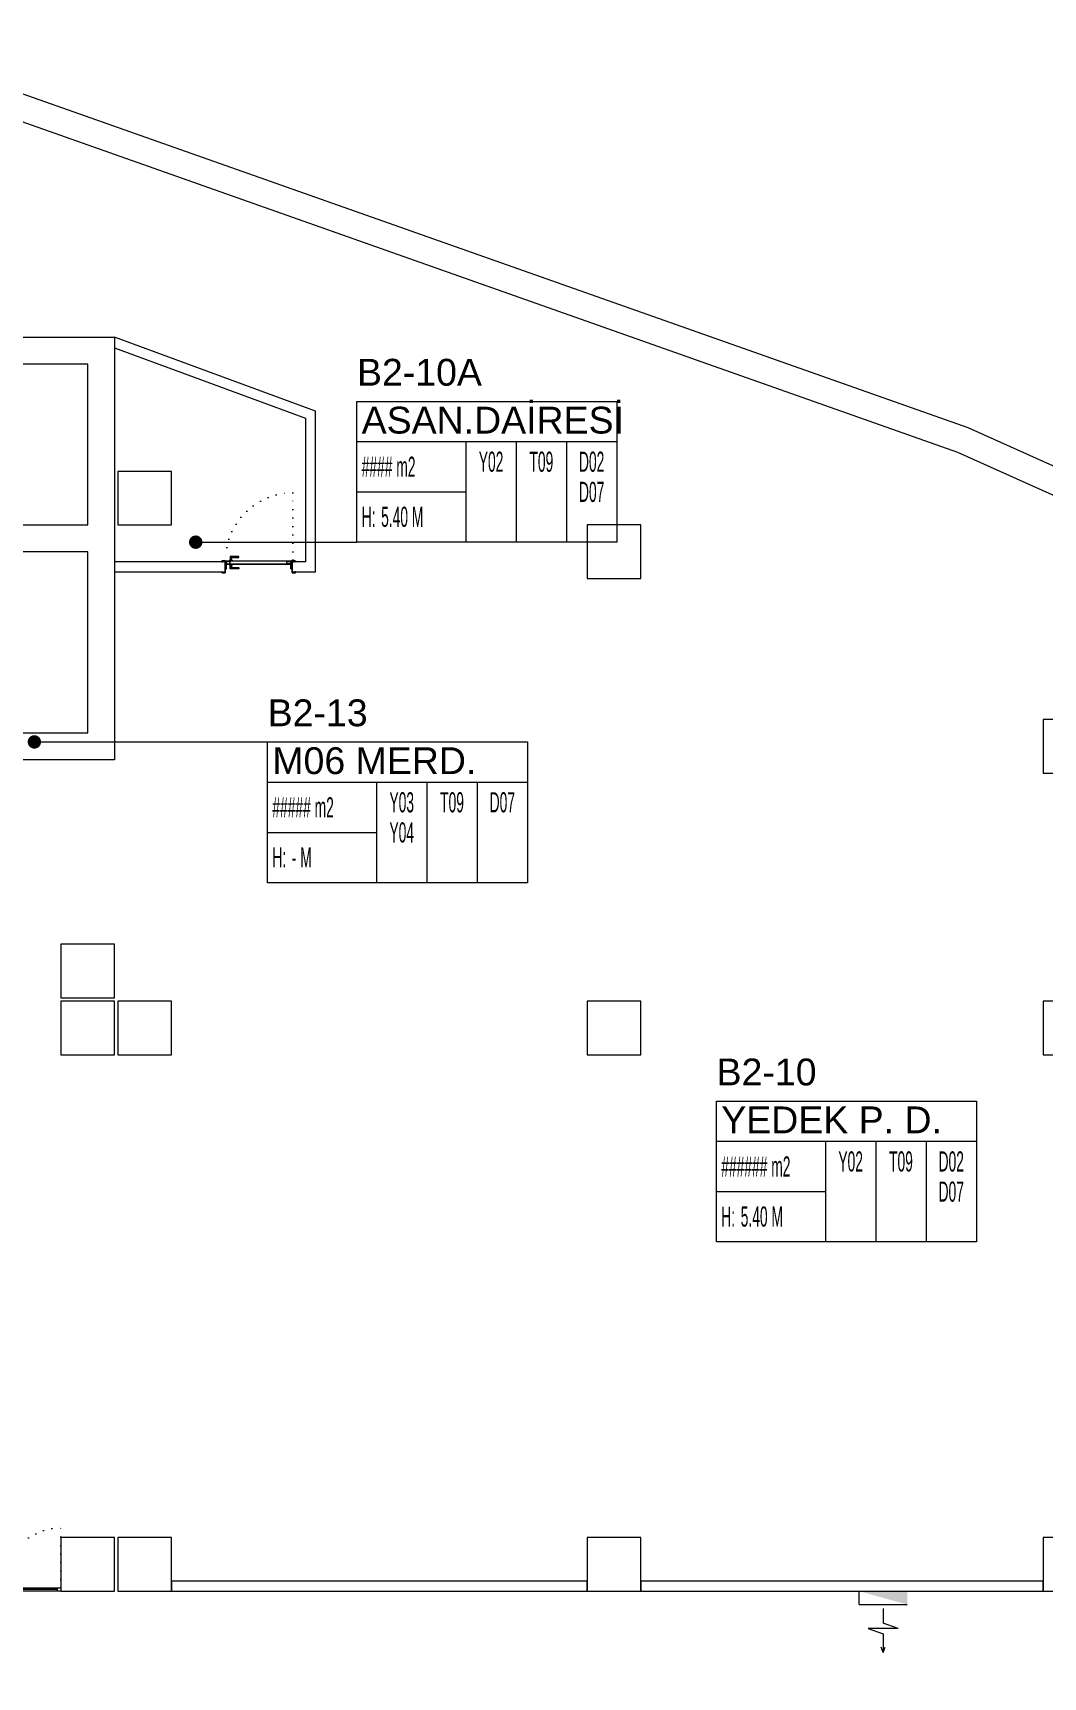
# Model space of a CAD drawing. Header units: metres. Extents: x -17822 to 152406, y -4219 to 19791.
# Drawn here: x 5233 to 6740, y 4672 to 7124 of the extents above; entities that cross this region are included whole.
import ezdxf
from ezdxf.enums import TextEntityAlignment as Align

# ---------------------------------------------------------------- set-up
doc = ezdxf.new("R2010")
doc.units = ezdxf.units.M
doc.header["$LTSCALE"] = 100
doc.header["$MEASUREMENT"] = 0
doc.linetypes.add('DOT2', pattern=[0.125, 0, -0.125])
doc.linetypes.add('HIDDEN', pattern=[0.375, 0.25, -0.125])
doc.layers.get('0').update_dxf_attribs({"color": 9, "lineweight": 9})
for name, color, linetype, lineweight in [('00', 9, 'Continuous', 9), ('01', 9, 'Continuous', 9), ('05S', 9, 'Continuous', 9), ('06B', 9, 'Continuous', 9), ('06D', 9, 'Continuous', 9), ('10', 9, 'Continuous', 9), ('15', 9, 'Continuous', 9), ('20', 9, 'DOT2', 9), ('21_mahal200', 9, 'Continuous', 9), ('32-ekipman', 9, 'Continuous', 9)]:
    doc.layers.add(name, color=color, linetype=linetype, lineweight=lineweight)
doc.styles.add('Arial', font='arial.ttf', dxfattribs={"height": 2.5})
doc.styles.add('MuuM_TEXT-STANDART', font='ARIALN.TTF')
doc.dimstyles.new('MuuM_DIM200', dxfattribs={"dimscale": 20, "dimtxt": 2, "dimasz": 1, "dimexe": 1, "dimexo": 1, "dimgap": 1, "dimtad": 1, "dimdec": 1, "dimrnd": 0.5, "dimdsep": 46, "dimtxsty": 'MuuM_TEXT-STANDART', "dimblk": 'ARCHTICK', "dimcen": 0, "dimdle": 0.15, "dimclrd": 256, "dimclre": 256, "dimclrt": 256, "dimadec": 0, "dimazin": 0, "dimtfac": 5, "dimtdec": 1, "dimtix": 1, "dimtmove": 2, "dimatfit": 3, "dimldrblk": 'DOT', "dimfxl": 3, "dimfxlon": 1, "dimtolj": 1, "dimlwd": -1, "dimlwe": -1, "dimarcsym": 0})

# ---------------------------------------------------------------- blocks, each defined once
blk = doc.blocks.new('p-kolon_80x80')
blk.add_lwpolyline([(-40, -40), (40, -40), (40, 40), (-40, 40)], close=True)
blk = doc.blocks.new('2.bod.sitatik')
at = {"layer": '01'}
for points in [[(10945.1, -4163.6), (9032, -3217.5), (6612.7, -2131.8), (4752.4, -1474.9), (3694.6, -1194.2), (2863.6, 154.4)], [(2885.9, 194.4), (3720.3, -1159.7), (4764.2, -1436.6), (6627.6, -2094.7), (9049.1, -3181.3), (10964.6, -4128.6)]]:
    blk.add_lwpolyline(points, dxfattribs=at)
blk.add_lwpolyline([(4905, -1960), (5355, -1960), (5355, -2240), (5355, -2240), (5355, -2590), (4905, -2590), (4905, -2550), (5315, -2550), (5315, -2280), (4905, -2280), (4905, -2240), (5315, -2240), (5315, -2000), (4905, -2000), (4905, -1960)], close=True, dxfattribs=at)
for p in [(5400, -2200), (6100, -2280), (6780, -2570), (5315, -2905), (5315, -2990), (5400, -2990), (6100, -2990), (6780, -2990), (5315, -3790), (5400, -3790), (6100, -3790), (6780, -3790)]:
    blk.add_blockref('p-kolon_80x80', p, dxfattribs=at)
blk = doc.blocks.new('YD-72-20')
at = {"linetype": 'Continuous'}
for p, q in [((0, 0.714), (-0.028, 0.634)), ((0, 0.714), (0.028, 0.634)), ((0, 0.434), (0, 0.714)), ((-0.225, 0.355), (0.225, 0.355)), ((-0.225, 0.355), (0, 0.276)), ((0.225, 0.355), (0, 0.434)), ((0, 0.058), (0, 0.276)), ((0.36, 0), (-0.36, 0)), ((0.36, 0), (0.36, -0.2))]:
    blk.add_line(p, q, dxfattribs=at)
blk.add_solid([(0.36, -0.2), (-0.36, 0), (-0.36, -0.2)])
blk = doc.blocks.new('A$C29B32992')
at = {"xscale": 100, "yscale": 100, "zscale": 100, "rotation": 180}
blk.add_blockref('YD-72-20', (6501.4, -6110.1), dxfattribs=at)
blk = doc.blocks.new('gr-p-barel kilitli kapı kolu')
at = {"layer": '05S'}
h = blk.add_hatch(color=256, dxfattribs=at)
h.paths.add_polyline_path([(1.3, 0.8), (-1.3, 0.8), (-1.3, 0.7), (1.3, 0.7)])
h.paths.add_polyline_path([(2.75, 0.7), (-2.75, 0.7), (-2.75, 0), (2.75, 0)])
h.paths.add_polyline_path([(-11.7, 4.9), (-11.7, 6.7), (0.9, 6.7), (0.9, 0.8), (-0.9, 0.8), (-0.9, 4.9)])
at = {"flags": 128}
for points in [[(-0.9, 0.8), (-0.9, 4.9), (-11.7, 4.9), (-11.7, 6.7), (0.9, 6.7), (0.9, 0.8)], [(-0.8, 5), (0.8, 6.6)]]:
    blk.add_lwpolyline(points, dxfattribs=at)
blk.add_lwpolyline([(-2.75, 0), (-2.75, 0.7), (2.75, 0.7), (2.75, 0)])
blk.add_lwpolyline([(-1.3, 0.7), (1.3, 0.7), (1.3, 0.8), (-1.3, 0.8)], close=True)
blk = doc.blocks.new('prf-scr2')
at = {"linetype": 'DOT2', "ltscale": 10}
blk.add_line((0, 0.2), (0, -1.1), dxfattribs=at)
for p, q in [((-0.1, -0.2), (0.1, -0.3)), ((0.1, -0.2), (-0.1, -0.2)), ((0.1, -0.3), (-0.1, -0.3)), ((-0.1, -0.3), (0.1, -0.4)), ((0.1, -0.4), (-0.1, -0.4)), ((0.1, -0.5), (-0.1, -0.4)), ((-0.1, -0.4), (0.1, -0.4)), ((0.1, -0.6), (-0.1, -0.5)), ((-0.1, -0.5), (0.1, -0.5)), ((-0.1, -0.6), (0.1, -0.7)), ((0.1, -0.6), (-0.1, -0.6)), ((-0.1, -0.6), (0.1, -0.6)), ((-0.1, -0.7), (0.1, -0.8)), ((0.1, -0.7), (-0.1, -0.7)), ((-0.1, -0.8), (0.1, -0.8)), ((0.1, -0.8), (-0.1, -0.8)), ((0.1, -0.2), (0, -0.1)), ((0, -0.2), (0.1, -0.2))]:
    blk.add_line(p, q)
blk.add_lwpolyline([(0.2, 0), (-0.2, 0), (-0.2, 0), (-0.1, -0.1), (0.1, -0.1), (0.2, 0), (0.2, 0)], close=True)
for points in [[(0.2, 0), (-0.2, 0)], [(-0.1, -0.1), (-0.1, -0.2), (-0.1, -0.2), (-0.1, -0.2), (-0.1, -0.2), (-0.1, -0.3), (-0.1, -0.3), (-0.1, -0.3), (-0.1, -0.3), (-0.1, -0.4), (-0.1, -0.4), (-0.1, -0.4), (-0.1, -0.4), (-0.1, -0.4), (-0.1, -0.5), (-0.1, -0.5), (-0.1, -0.5), (-0.1, -0.5), (-0.1, -0.5), (-0.1, -0.5), (-0.1, -0.6), (-0.1, -0.6), (-0.1, -0.6), (-0.1, -0.6), (-0.1, -0.6), (-0.1, -0.7), (-0.1, -0.7), (-0.1, -0.7), (-0.1, -0.7), (-0.1, -0.7), (-0.1, -0.8), (-0.1, -0.8), (-0.1, -0.8), (-0.1, -0.8), (0, -0.9), (0, -0.9), (0, -0.9), (0.1, -0.8), (0.1, -0.8), (0.1, -0.7), (0.1, -0.7), (0.1, -0.7), (0.1, -0.7), (0.1, -0.7), (0.1, -0.7), (0.1, -0.6), (0.1, -0.6), (0.1, -0.6), (0.1, -0.6), (0.1, -0.6), (0.1, -0.5), (0.1, -0.5), (0.1, -0.5), (0.1, -0.5), (0.1, -0.4), (0.1, -0.4), (0.1, -0.4), (0.1, -0.4), (0.1, -0.4), (0.1, -0.3), (0.1, -0.3), (0.1, -0.3), (0.1, -0.3), (0.1, -0.3), (0.1, -0.3), (0.1, -0.2), (0.1, -0.2), (0.1, -0.2), (0.1, -0.2), (0.1, -0.2), (0.1, -0.1)]]:
    blk.add_lwpolyline(points)
blk = doc.blocks.new('K-SAC-01')
at = {"layer": '10'}
for points in [[(-4.6, 16.2, -0.414214), (-4.5, 16.3), (-0.1, 16.3, -0.414214), (0, 16.2), (0, 5.9), (0.2, 5.9), (0.2, 16.2, 0.414214), (-0.1, 16.5), (-4.5, 16.5, 0.414214), (-4.8, 16.2), (-4.8, 15.3, 0.414214), (-4.5, 15), (-3.4, 15), (-3.4, 15.2), (-4.5, 15.2, -0.414214), (-4.6, 15.3)], [(0.2, 10.3, -0.414214), (0.5, 10.6), (1.5, 10.6, -0.414214), (1.8, 10.3), (1.8, 3.9, -0.414214), (1.5, 3.6, -0.414214), (1.2, 3.9), (1.2, 4.8), (0.2, 4.8), (0.2, -1.2, -0.414214), (-0.1, -1.5), (-4.5, -1.5, -0.414214), (-4.8, -1.2), (-4.8, -0.3, -0.414214), (-4.5, 0), (-3.4, 0), (-3.4, -0.2), (-4.5, -0.2, 0.414214), (-4.6, -0.3), (-4.6, -1.2, 0.414214), (-4.5, -1.3), (-0.1, -1.3, 0.414214), (0, -1.2), (0, 5), (1.4, 5), (1.4, 3.9, 0.414214), (1.5, 3.8, 0.414214), (1.6, 3.9), (1.6, 10.3, 0.414214), (1.5, 10.4), (0.5, 10.4, 0.414214), (0.4, 10.3), (0.4, 9.4), (0.2, 9.4)], [(-0.4, -2), (1, -1.4), (1, 1.5), (1.2, 1.5), (1.2, -1.5), (-0.3, -2.2, -14.796002)], [(99.8, 10.3, 0.414214), (99.5, 10.6), (98.5, 10.6, 0.414214), (98.2, 10.3), (98.2, 3.9, 0.414214), (98.5, 3.6, 0.414214), (98.8, 3.9), (98.8, 4.8), (99.8, 4.8), (99.8, -1.2, 0.414214), (100.1, -1.5), (104.5, -1.5, 0.414214), (104.8, -1.2), (104.8, -0.3, 0.414214), (104.5, 0), (103.4, 0), (103.4, -0.2), (104.5, -0.2, -0.414214), (104.6, -0.3), (104.6, -1.2, -0.414214), (104.5, -1.3), (100.1, -1.3, -0.414214), (100, -1.2), (100, 5), (98.6, 5), (98.6, 3.9, -0.414214), (98.5, 3.8, -0.414214), (98.4, 3.9), (98.4, 10.3, -0.414214), (98.5, 10.4), (99.5, 10.4, -0.414214), (99.6, 10.3), (99.6, 9.4), (99.8, 9.4)], [(104.6, 16.2, 0.414214), (104.5, 16.3), (100.1, 16.3, 0.414214), (100, 16.2), (100, 5.9), (99.8, 5.9), (99.8, 16.2, -0.414214), (100.1, 16.5), (104.5, 16.5, -0.414214), (104.8, 16.2), (104.8, 15.3, -0.414214), (104.5, 15), (103.4, 15), (103.4, 15.2), (104.5, 15.2, 0.414214), (104.6, 15.3)]]:
    blk.add_lwpolyline(points, format="xyb", close=True, dxfattribs=at)
for points in [[(98.8, 0.1), (98.8, 2.1), (99.1, 2.1), (99.1, 3.2), (1.5, 3.2), (1.5, 2.1), (1.8, 2.1), (1.8, 0.1), (1.5, 0.1), (1.5, 1.9), (1.2, 1.9), (1.2, 3.5), (99.4, 3.5), (99.4, 1.9), (99.1, 1.9), (99.1, 0.1)], [(98.8, 2.1), (98.8, 0.1), (99.4, 0.1), (99.4, -1.5), (1.2, -1.5), (1.2, 0.1), (1.8, 0.1), (1.8, 2.1), (2.1, 2.1), (2.1, -0.1), (1.5, -0.1), (1.5, -1.2), (99.1, -1.2), (99.1, -0.1), (98.5, -0.1), (98.5, 2.1), (98.8, 2.1)]]:
    blk.add_lwpolyline(points, dxfattribs=at)
for points in [[(2.1, 3), (8.1, 3), (8.1, -1), (2.1, -1)], [(2.4, 2.7), (7.8, 2.7), (7.8, -0.7), (2.4, -0.7)], [(98.5, 3), (92.5, 3), (92.5, -1), (98.5, -1)], [(98.2, 2.7), (92.8, 2.7), (92.8, -0.7), (98.2, -0.7)]]:
    blk.add_lwpolyline(points, close=True, dxfattribs=at)
blk.add_circle((-0.9, -2.5), 0.55, dxfattribs=at)
at = {"layer": '20', "linetype": 'HIDDEN'}
for points in [[(-0.2, -1.3), (-0.2, 0), (-1.7, 0), (-1.7, -1.3)], [(-0.4, -2), (-0.4, -0.2), (-1.5, -0.2), (-1.5, -2)]]:
    blk.add_lwpolyline(points, dxfattribs=at)
at = {"layer": '20'}
blk.add_lwpolyline([(-0.9, -2.5), (-0.9, -102.9)], dxfattribs=at)
blk.add_arc((-0.9, -2.5), 100.4, 270, 1.5131, dxfattribs=at)
at = {"layer": '06B'}
blk.add_blockref('gr-p-barel kilitli kapı kolu', (91.4, 3.5), dxfattribs=at)
at = {"layer": '06B', "xscale": -1, "rotation": 180}
blk.add_blockref('gr-p-barel kilitli kapı kolu', (91.4, -1.5), dxfattribs=at)
at = {"layer": '10', "xscale": -1, "rotation": 90}
blk.add_blockref('prf-scr2', (1.5, 1), dxfattribs=at)
at = {"layer": '10', "rotation": 270}
blk.add_blockref('prf-scr2', (99.1, 1.2), dxfattribs=at)
blk = doc.blocks.new('_ArchTick')
at = {"color": 0, "linetype": 'ByBlock', "const_width": 0.15}
blk.add_lwpolyline([(-0.5, -0.5), (0.5, 0.5)], dxfattribs=at)
blk = doc.blocks.new('_Dot')
at = {"color": 0, "linetype": 'ByBlock', "lineweight": -2}
blk.add_line((-0.5, 0), (-1, 0), dxfattribs=at)
at = {"color": 0, "linetype": 'ByBlock', "const_width": 0.5}
blk.add_lwpolyline([(-0.25, 0, 1), (0.25, 0, 1)], format="xyb", close=True, dxfattribs=at)
blk = doc.blocks.new('0_roomno2')
blk.add_lwpolyline([(19.38, -10.5), (0, -10.5), (0, 0), (19.38, 0)], close=True)
for points in [[(0, -3), (19.38, -3)], [(8.12, -3), (8.12, -10.5)], [(11.88, -3), (11.88, -10.5)], [(15.62, -3), (15.62, -10.5)], [(0, -6.75), (8.12, -6.75)]]:
    blk.add_lwpolyline(points)
at = {"style": 'MuuM_TEXT-STANDART', "width": 0.6}
blk.add_text('H:', height=1.5, dxfattribs=at).set_placement((0.35, -8.61), align=Align.MIDDLE_LEFT)
at = {"style": 'Arial'}
blk.add_attdef('ODANO', (0, 1.17), '', height=2, dxfattribs=at)
blk.add_attdef('MEKANADI', text='', height=2, dxfattribs=at).set_placement((0.35, -3), align=Align.BOTTOM_LEFT)
at = {"style": 'MuuM_TEXT-STANDART', "width": 0.6}
for tag, p in [('M2', (0.35, -4.88)), ('TEMIZTAVANYUKSEKLIGI', (1.8, -8.61))]:
    blk.add_attdef(tag, text='', height=1.5, dxfattribs=at).set_placement(p, align=Align.MIDDLE_LEFT)
for tag, p in [('YER01', (10, -4.5)), ('TAVAN01', (13.75, -4.5)), ('DUVAR01', (17.5, -4.5)), ('YER02', (10, -6.75)), ('TAVAN02', (13.75, -6.75)), ('DUVAR02', (17.5, -6.75)), ('YER03', (10, -9)), ('TAVAN03', (13.75, -9)), ('DUVAR03', (17.5, -9))]:
    blk.add_attdef(tag, text='', height=1.5, dxfattribs=at).set_placement(p, align=Align.MIDDLE_CENTER)
blk = doc.blocks.new('p-al-01_a')
at = {"layer": '06B'}
for points in [[(-5, -88.6), (-11.2, -88.6), (-11.2, -73.6), (-9.4, -73.6), (-9.4, -86.4), (-9.4, -86.4), (-5, -86.4), (-5, -88.6)], [(0, -88.6), (6.2, -88.6), (6.2, -73.6), (4.4, -73.6), (4.4, -86.4), (4.4, -86.4), (0, -86.4), (0, -88.6)]]:
    blk.add_lwpolyline(points, dxfattribs=at)
at = {"layer": '06D'}
for p, q in [((-5, -86.9), (-5, -5)), ((0, -5), (0, -86.9)), ((-5, -93.1), (-5, -175)), ((0, -175), (0, -93.1))]:
    blk.add_line(p, q, dxfattribs=at)
at = {"layer": '10'}
for points in [[(-5, 0), (0, 0), (0, -5), (-5, -5)], [(-5, -85), (0, -85), (0, -90), (-5, -90)], [(-5, -95), (0, -95), (0, -90), (-5, -90)], [(-5, -180), (0, -180), (0, -175), (-5, -175)]]:
    blk.add_lwpolyline(points, close=True, dxfattribs=at)
at = {"layer": '15'}
for points in [[(-2.5, -5), (-2.5, -85)], [(-2.5, -175), (-2.5, -95)]]:
    blk.add_lwpolyline(points, dxfattribs=at)
at = {"layer": '20'}
for points in [[(-5.3, 0), (-94.9, 0)], [(-5.3, -180), (-94.9, -180)], [(-5, -180), (-94.9, -180)]]:
    blk.add_lwpolyline(points, dxfattribs=at)
for centre, start, end in [((-1.5, 3.4), 182.0745, 267.6937), ((-1.5, -183.4), 92.3063, 177.9255)]:
    blk.add_arc(centre, 93.5, start, end, dxfattribs=at)
blk = doc.blocks.new('2.bod.Mimari')
at = {"layer": '00'}
for points in [[(5620, -2295), (5620, -2310), (5655, -2310), (5655, -2070.2), (5355, -1960), (5355, -1975.98), (5640, -2080.67), (5640, -2295), (5620, -2295)], [(5355, -2310), (5520, -2310), (5520, -2295), (5355, -2295)], [(6060, -3815), (5440, -3815), (5440, -3830), (6060, -3830), (6060, -3815)], [(6740, -3815), (6140, -3815), (6140, -3830), (6740, -3830), (6740, -3815)]]:
    blk.add_lwpolyline(points, dxfattribs=at)
at = {"rotation": 180}
blk.add_blockref('K-SAC-01', (5620, -2295), dxfattribs=at)
at = {"xscale": -1, "rotation": 90}
blk.add_blockref('p-al-01_a', (5095, -3830), dxfattribs=at)
at = {"layer": '21_mahal200'}
ref = blk.add_blockref('0_roomno2', (5716.63, -2055.64), dxfattribs=dict(at, xscale=20, yscale=20, zscale=20))
ref.add_attrib('ODANO', 'B2-10A', (5716.63, -2032.24), dxfattribs={"layer": '0', "height": 40, "style": 'Arial'})
ref.add_attrib('MEKANADI', 'ASAN.DAİRESİ', dxfattribs={"layer": '0', "height": 40, "style": 'Arial'}).set_placement((5723.63, -2115.64), align=Align.BOTTOM_LEFT)
ref.add_attrib('M2', '#### m2', dxfattribs={"layer": '0', "height": 30, "style": 'MuuM_TEXT-STANDART', "width": 0.6}).set_placement((5723.63, -2153.14), align=Align.MIDDLE_LEFT)
ref.add_attrib('TEMIZTAVANYUKSEKLIGI', '5.40 M', dxfattribs={"layer": '0', "height": 30, "style": 'MuuM_TEXT-STANDART', "width": 0.6}).set_placement((5752.63, -2227.79), align=Align.MIDDLE_LEFT)
ref.add_attrib('YER01', 'Y02', dxfattribs={"layer": '0', "height": 30, "style": 'MuuM_TEXT-STANDART', "width": 0.6}).set_placement((5916.63, -2145.64), align=Align.MIDDLE_CENTER)
ref.add_attrib('TAVAN01', 'T09', dxfattribs={"layer": '0', "height": 30, "style": 'MuuM_TEXT-STANDART', "width": 0.6}).set_placement((5991.63, -2145.64), align=Align.MIDDLE_CENTER)
ref.add_attrib('DUVAR01', 'D02', dxfattribs={"layer": '0', "height": 30, "style": 'MuuM_TEXT-STANDART', "width": 0.6}).set_placement((6066.63, -2145.64), align=Align.MIDDLE_CENTER)
ref.add_attrib('DUVAR02', 'D07', dxfattribs={"layer": '0', "height": 30, "style": 'MuuM_TEXT-STANDART', "width": 0.6}).set_placement((6066.63, -2190.64), align=Align.MIDDLE_CENTER)
ref = blk.add_blockref('0_roomno2', (5583.4, -2563.52), dxfattribs=dict(at, xscale=20, yscale=20, zscale=20))
ref.add_attrib('ODANO', 'B2-13', (5583.4, -2540.12), dxfattribs={"layer": '0', "height": 40, "style": 'Arial'})
ref.add_attrib('MEKANADI', 'M06 MERD.', dxfattribs={"layer": '0', "height": 40, "style": 'Arial'}).set_placement((5590.4, -2623.52), align=Align.BOTTOM_LEFT)
ref.add_attrib('M2', '##### m2', dxfattribs={"layer": '0', "height": 30, "style": 'MuuM_TEXT-STANDART', "width": 0.6}).set_placement((5590.4, -2661.02), align=Align.MIDDLE_LEFT)
ref.add_attrib('TEMIZTAVANYUKSEKLIGI', '- M', dxfattribs={"layer": '0', "height": 30, "style": 'MuuM_TEXT-STANDART', "width": 0.6}).set_placement((5619.4, -2735.67), align=Align.MIDDLE_LEFT)
ref.add_attrib('YER01', 'Y03', dxfattribs={"layer": '0', "height": 30, "style": 'MuuM_TEXT-STANDART', "width": 0.6}).set_placement((5783.4, -2653.52), align=Align.MIDDLE_CENTER)
ref.add_attrib('TAVAN01', 'T09', dxfattribs={"layer": '0', "height": 30, "style": 'MuuM_TEXT-STANDART', "width": 0.6}).set_placement((5858.4, -2653.52), align=Align.MIDDLE_CENTER)
ref.add_attrib('DUVAR01', 'D07', dxfattribs={"layer": '0', "height": 30, "style": 'MuuM_TEXT-STANDART', "width": 0.6}).set_placement((5933.4, -2653.52), align=Align.MIDDLE_CENTER)
ref.add_attrib('YER02', 'Y04', dxfattribs={"layer": '0', "height": 30, "style": 'MuuM_TEXT-STANDART', "width": 0.6}).set_placement((5783.4, -2698.52), align=Align.MIDDLE_CENTER)
ref = blk.add_blockref('0_roomno2', (6252.96, -3099.14), dxfattribs=dict(at, xscale=20, yscale=20, zscale=20))
ref.add_attrib('ODANO', 'B2-10', (6252.96, -3075.74), dxfattribs={"layer": '0', "height": 40, "style": 'Arial'})
ref.add_attrib('MEKANADI', 'YEDEK P. D.', dxfattribs={"layer": '0', "height": 40, "style": 'Arial'}).set_placement((6259.96, -3159.14), align=Align.BOTTOM_LEFT)
ref.add_attrib('M2', '###### m2', dxfattribs={"layer": '0', "height": 30, "style": 'MuuM_TEXT-STANDART', "width": 0.6}).set_placement((6259.96, -3196.64), align=Align.MIDDLE_LEFT)
ref.add_attrib('TEMIZTAVANYUKSEKLIGI', '5.40 M', dxfattribs={"layer": '0', "height": 30, "style": 'MuuM_TEXT-STANDART', "width": 0.6}).set_placement((6288.96, -3271.3), align=Align.MIDDLE_LEFT)
ref.add_attrib('YER01', 'Y02', dxfattribs={"layer": '0', "height": 30, "style": 'MuuM_TEXT-STANDART', "width": 0.6}).set_placement((6452.96, -3189.14), align=Align.MIDDLE_CENTER)
ref.add_attrib('TAVAN01', 'T09', dxfattribs={"layer": '0', "height": 30, "style": 'MuuM_TEXT-STANDART', "width": 0.6}).set_placement((6527.96, -3189.14), align=Align.MIDDLE_CENTER)
ref.add_attrib('DUVAR01', 'D02', dxfattribs={"layer": '0', "height": 30, "style": 'MuuM_TEXT-STANDART', "width": 0.6}).set_placement((6602.96, -3189.14), align=Align.MIDDLE_CENTER)
ref.add_attrib('DUVAR02', 'D07', dxfattribs={"layer": '0', "height": 30, "style": 'MuuM_TEXT-STANDART', "width": 0.6}).set_placement((6602.96, -3234.14), align=Align.MIDDLE_CENTER)
at = {"layer": '32-ekipman'}
blk.add_blockref('A$C29B32992', (0, 2260.12), dxfattribs=at)
at = {"layer": '21_mahal200'}
for points in [[(5476.08, -2265.64), (5716.63, -2265.64)], [(5235.47, -2563.52), (5583.4, -2563.52)]]:
    blk.add_leader(points, dimstyle='MuuM_DIM200', override={"dimasz": 1, "dimfxl": 10}, dxfattribs=at)

msp = doc.modelspace()

# ---------------------------------------------------------------- block references
for name in ['2.bod.sitatik', '2.bod.Mimari']:
    msp.add_blockref(name, (0, 8630))

doc.saveas('drawing.dxf')
